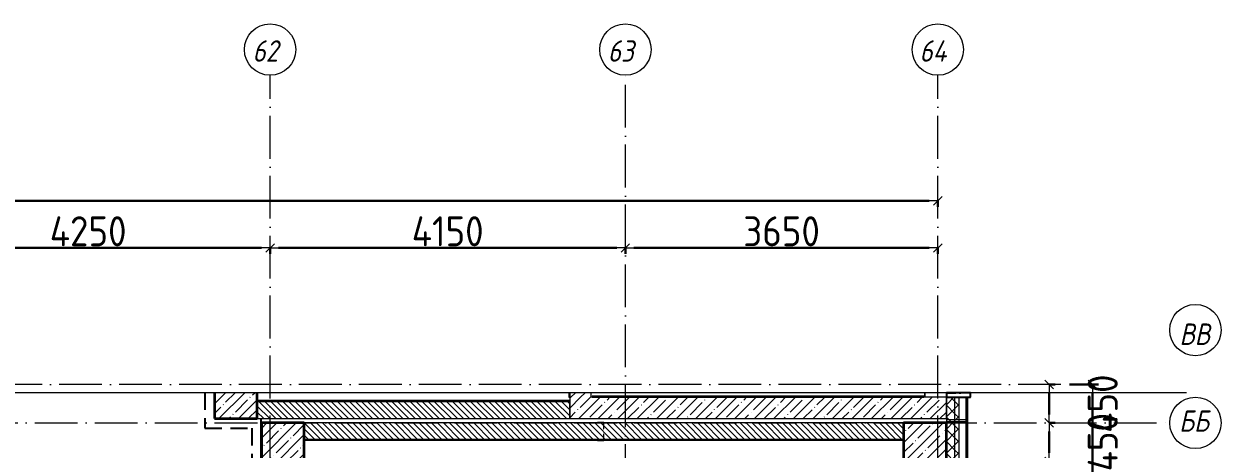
# Model space of a CAD drawing. Header units: millimetres. Extents: x -213536 to 1564669, y -45299 to 942238.
# Drawn here: x 523517 to 537500, y 473529 to 478497 of the extents above; entities that cross this region are included whole.
import ezdxf

# ---------------------------------------------------------------- set-up
doc = ezdxf.new("R2010")
doc.units = ezdxf.units.MM
for name, pattern in [('50_200_ШТРИХ_1Т_ш5_п1_п1_', [700, 500, -100, 0, -100]), ('Штрих короткий', [300, 150, -150]), ('Штриховая _2 мм - 1 мм_', [300, 200, -100])]:
    doc.linetypes.add(name, pattern=pattern)
for name, color, linetype, lineweight in [('0-1', 7, 'Continuous', 5), ('0-2', 7, 'Continuous', 9), ('2) ПГП 4м', 4, 'Continuous', 30), ('3) ЖБ 4м', 3, 'Continuous', 30), ('Импосты витража-1', 7, 'Continuous', 25), ('Несущие колонны', 7, 'Continuous', 9), ('Несущие колонны-1', 7, 'Continuous', 35), ('Обобщенные модели', 7, 'Continuous', 9), ('Общие ребра', 7, 'Continuous', 9), ('Окна', 7, 'Continuous', 9), ('Оси', 7, 'Continuous', 9), ('Оси-1', 7, 'Continuous', 20), ('Оси-2', 7, '50_200_ШТРИХ_1Т_ш5_п1_п1_', 9), ('Перемычка-1', 7, 'Штрих короткий', 9), ('Размеры', 7, 'Continuous', 15), ('Стены', 7, 'Continuous', 9), ('Стены-1', 7, 'Continuous', 13), ('Штриховка разреза-1', 7, 'Continuous', 9), ('Элементы узлов', 7, 'Continuous', 9)]:
    doc.layers.add(name, color=color, linetype=linetype, lineweight=lineweight)
doc.layers.add('СТ-1_1', color=7, linetype='Штриховая _2 мм - 1 мм_', lineweight=90, true_color=0x888888)
doc.layers.get('0-2').off()
doc.styles.add('ISOCPEUR_I_1', font='isocpeui.ttf', dxfattribs={"width": 0.85, "height": 2.5})
doc.styles.add('СПДС', font='isocpeur.ttf', dxfattribs={"width": 0.9})
doc.dimstyles.new('Размера А3', dxfattribs={"dimtxt": 200, "dimasz": 100, "dimexe": 70, "dimexo": 100, "dimgap": 20, "dimtad": 1, "dimdec": 0, "dimrnd": 10, "dimzin": 0, "dimdsep": 46, "dimtxsty": 'СПДС', "dimblk": 'ARROWHEAD_6', "dimcen": 1, "dimclrd": 256, "dimclre": 256, "dimclrt": 256, "dimazin": 0, "dimtfac": 1, "dimtdec": 0, "dimtmove": 2, "dimatfit": 3, "dimfxl": 1, "dimtolj": 1, "dimtzin": 0, "dimarcsym": 0})
pattern_1 = [(45, (0, 0), (-70.71068, 70.71068), []), (135, (0, 0), (-70.71068, -70.71068), [])]
pattern_2 = [(135, (0, 0), (-35.35534, -35.35534), [])]
pattern_3 = [(45, (0, 0), (-114.04925, 114.04925), []), (45, (114.05, 0), (-114.04925, 114.04925), [201.612, -40.322, 3.353, -36.97])]
pattern_4 = [(45, (0, 0), (-85.53659, 85.53659), []), (45, (57.02, 0), (-85.53659, 85.53659), [])]

# ---------------------------------------------------------------- blocks, each defined once
blk = doc.blocks.new('Ось сетки - Круг_Ø6_00__ISO-2_5_0_9K_-16731441-АИ2_03_План отделки стен 3-го этажа _Часть 2_')
at = {"layer": 'Оси-1'}
blk.add_circle((0, 0), 3, dxfattribs=at)
blk = doc.blocks.new('ARROWHEAD_6')
at = {"color": 0, "linetype": 'Continuous'}
for p, q in [((0, 0), (-1, 0)), ((-0.5, -0.5), (0.5, 0.5))]:
    blk.add_line(p, q, dxfattribs=at)
blk = doc.blocks.new('*D4772')
at = {"layer": 'Defpoints', "color": 0, "transparency": 16777216}
for p in [(535387, 473835), (535493, 473835), (535387, 473385)]:
    blk.add_point(p, dxfattribs=at)
at = {"layer": 'Размеры', "lineweight": -2, "transparency": 16777216}
for p, q in [((535487, 473835), (535563, 473835)), ((535493, 473485), (535493, 473735)), ((535487, 473385), (535563, 473385))]:
    blk.add_line(p, q, dxfattribs=at)
at = {"layer": 'Размеры', "lineweight": -2, "transparency": 16777216, "xscale": 100, "yscale": 100, "zscale": 100}
for p, rotation in [((535493, 473835), 90), ((535493, 473385), 270)]:
    blk.add_blockref('ARROWHEAD_6', p, dxfattribs=dict(at, rotation=rotation))
at = {"layer": 'Размеры', "transparency": 16777216, "insert": (536118, 473610), "char_height": 350, "width": 1.94, "attachment_point": 5, "rotation": 90, "style": 'СПДС'}
blk.add_mtext('\\A1;450', dxfattribs=at)
blk = doc.blocks.new('*D4773')
at = {"layer": 'Defpoints', "color": 0, "transparency": 16777216}
for p in [(535387, 474285), (535493, 474285), (535387, 473835)]:
    blk.add_point(p, dxfattribs=at)
at = {"layer": 'Размеры', "lineweight": -2, "transparency": 16777216}
for p, q in [((535487, 474285), (535563, 474285)), ((535493, 473935), (535493, 474185)), ((535487, 473835), (535563, 473835))]:
    blk.add_line(p, q, dxfattribs=at)
at = {"layer": 'Размеры', "lineweight": -2, "transparency": 16777216, "xscale": 100, "yscale": 100, "zscale": 100}
for p, rotation in [((535493, 474285), 90), ((535493, 473835), 270)]:
    blk.add_blockref('ARROWHEAD_6', p, dxfattribs=dict(at, rotation=rotation))
at = {"layer": 'Размеры', "transparency": 16777216, "insert": (536118, 474060), "char_height": 350, "width": 1.94, "attachment_point": 5, "rotation": 90, "style": 'СПДС'}
blk.add_mtext('\\A1;450', dxfattribs=at)
blk = doc.blocks.new('*D4774')
at = {"layer": 'Defpoints', "color": 0, "transparency": 16777216}
for p in [(535630, 474285), (535998, 474285), (535892, 425235)]:
    blk.add_point(p, dxfattribs=at)
at = {"layer": 'Размеры', "lineweight": -2, "transparency": 16777216}
for p, q in [((535730, 474285), (536068, 474285)), ((535998, 425335), (535998, 474185)), ((535992, 425235), (536068, 425235))]:
    blk.add_line(p, q, dxfattribs=at)
at = {"layer": 'Размеры', "lineweight": -2, "transparency": 16777216, "xscale": 100, "yscale": 100, "zscale": 100}
for p, rotation in [((535998, 474285), 90), ((535998, 425235), 270)]:
    blk.add_blockref('ARROWHEAD_6', p, dxfattribs=dict(at, rotation=rotation))
at = {"layer": 'Размеры', "transparency": 16777216, "insert": (535803, 449760), "char_height": 350, "width": 3.19, "attachment_point": 5, "rotation": 90, "style": 'СПДС'}
blk.add_mtext('\\A1;49050', dxfattribs=at)
blk = doc.blocks.new('*D4784')
at = {"layer": 'Defpoints', "color": 0, "transparency": 16777216}
for p in [(522142, 475985), (526392, 475985), (526392, 475879)]:
    blk.add_point(p, dxfattribs=at)
at = {"layer": 'Размеры', "lineweight": -2, "transparency": 16777216}
for p, q in [((522142, 475885), (522142, 475809)), ((522242, 475879), (526292, 475879)), ((526392, 475885), (526392, 475809))]:
    blk.add_line(p, q, dxfattribs=at)
at = {"layer": 'Размеры', "lineweight": -2, "transparency": 16777216, "xscale": 100, "yscale": 100, "zscale": 100, "rotation": 180}
blk.add_blockref('ARROWHEAD_6', (522142, 475879), dxfattribs=at)
at = {"layer": 'Размеры', "lineweight": -2, "transparency": 16777216, "xscale": 100, "yscale": 100, "zscale": 100}
blk.add_blockref('ARROWHEAD_6', (526392, 475879), dxfattribs=at)
at = {"layer": 'Размеры', "transparency": 16777216, "insert": (524267, 476074), "char_height": 350, "width": 2.56, "attachment_point": 5, "style": 'СПДС'}
blk.add_mtext('\\A1;4250', dxfattribs=at)
blk = doc.blocks.new('*D4785')
at = {"layer": 'Defpoints', "color": 0, "transparency": 16777216}
for p in [(526392, 475985), (530542, 475985), (530542, 475879)]:
    blk.add_point(p, dxfattribs=at)
at = {"layer": 'Размеры', "lineweight": -2, "transparency": 16777216}
for p, q in [((526392, 475885), (526392, 475809)), ((526492, 475879), (530442, 475879)), ((530542, 475885), (530542, 475809))]:
    blk.add_line(p, q, dxfattribs=at)
at = {"layer": 'Размеры', "lineweight": -2, "transparency": 16777216, "xscale": 100, "yscale": 100, "zscale": 100, "rotation": 180}
blk.add_blockref('ARROWHEAD_6', (526392, 475879), dxfattribs=at)
at = {"layer": 'Размеры', "lineweight": -2, "transparency": 16777216, "xscale": 100, "yscale": 100, "zscale": 100}
blk.add_blockref('ARROWHEAD_6', (530542, 475879), dxfattribs=at)
at = {"layer": 'Размеры', "transparency": 16777216, "insert": (528467, 476074), "char_height": 350, "width": 2.38, "attachment_point": 5, "style": 'СПДС'}
blk.add_mtext('\\A1;4150', dxfattribs=at)
blk = doc.blocks.new('*D4786')
at = {"layer": 'Defpoints', "color": 0, "transparency": 16777216}
for p in [(530542, 475985), (534192, 475985), (534192, 475879)]:
    blk.add_point(p, dxfattribs=at)
at = {"layer": 'Размеры', "lineweight": -2, "transparency": 16777216}
for p, q in [((530542, 475885), (530542, 475809)), ((530642, 475879), (534092, 475879)), ((534192, 475885), (534192, 475809))]:
    blk.add_line(p, q, dxfattribs=at)
at = {"layer": 'Размеры', "lineweight": -2, "transparency": 16777216, "xscale": 100, "yscale": 100, "zscale": 100, "rotation": 180}
blk.add_blockref('ARROWHEAD_6', (530542, 475879), dxfattribs=at)
at = {"layer": 'Размеры', "lineweight": -2, "transparency": 16777216, "xscale": 100, "yscale": 100, "zscale": 100}
blk.add_blockref('ARROWHEAD_6', (534192, 475879), dxfattribs=at)
at = {"layer": 'Размеры', "transparency": 16777216, "insert": (532367, 476074), "char_height": 350, "width": 2.49, "attachment_point": 5, "style": 'СПДС'}
blk.add_mtext('\\A1;3650', dxfattribs=at)
blk = doc.blocks.new('*D4787')
at = {"layer": 'Defpoints', "color": 0, "transparency": 16777216}
for p in [(501992, 476535), (534192, 476535), (534192, 476429)]:
    blk.add_point(p, dxfattribs=at)
at = {"layer": 'Размеры', "lineweight": -2, "transparency": 16777216}
for p, q in [((501992, 476435), (501992, 476359)), ((502092, 476429), (534092, 476429)), ((534192, 476435), (534192, 476359))]:
    blk.add_line(p, q, dxfattribs=at)
at = {"layer": 'Размеры', "lineweight": -2, "transparency": 16777216, "xscale": 100, "yscale": 100, "zscale": 100, "rotation": 180}
blk.add_blockref('ARROWHEAD_6', (501992, 476429), dxfattribs=at)
at = {"layer": 'Размеры', "lineweight": -2, "transparency": 16777216, "xscale": 100, "yscale": 100, "zscale": 100}
blk.add_blockref('ARROWHEAD_6', (534192, 476429), dxfattribs=at)
at = {"layer": 'Размеры', "transparency": 16777216, "insert": (518092, 476624), "char_height": 350, "width": 3.11, "attachment_point": 5, "style": 'СПДС'}
blk.add_mtext('\\A1;32200', dxfattribs=at)
blk = doc.blocks.new('BSC_Колонна _Прямоугольная - 500х500-V139-АИ2_03_План отделки стен 3-го этажа _Часть 2_')
at = {"layer": 'Несущие колонны'}
h = blk.add_hatch(dxfattribs=at)
h.set_pattern_fill('FP_129', color=256, style=0, pattern_type=2)
h.set_pattern_definition([(45, (-103350, -48350), (-114.04925, 114.04925), []), (45, (-103235.95, -48350), (-114.04925, 114.04925), [201.613, -40.323, 3.353, -36.97])])
h.paths.add_polyline_path([(-229, -250), (250, -250), (250, 250), (-250, 250), (-250, -250)], flags=0)
at = {"layer": 'Несущие колонны-1'}
for p, q in [((250, 250), (-250, 250)), ((-250, 250), (-250, -250)), ((250, -250), (250, 250)), ((-250, -250), (250, -250))]:
    blk.add_line(p, q, dxfattribs=at)
blk = doc.blocks.new('BSC_Колонна _Прямоугольная - 500х500-V140-АИ2_03_План отделки стен 3-го этажа _Часть 2_')
at = {"layer": 'Несущие колонны'}
h = blk.add_hatch(dxfattribs=at)
h.set_pattern_fill('FP_130', color=256, style=0, pattern_type=2)
h.set_pattern_definition([(45, (-95850, -48350), (-114.04925, 114.04925), []), (45, (-95735.95, -48350), (-114.04925, 114.04925), [201.613, -40.323, 3.353, -36.97])])
h.paths.add_polyline_path([(-250, -250), (250, -250), (250, 250), (-250, 250)], flags=0)
at = {"layer": 'Несущие колонны-1'}
for p, q in [((250, 250), (-250, 250)), ((-250, 250), (-250, -250)), ((250, -250), (250, 250)), ((-250, -250), (250, -250))]:
    blk.add_line(p, q, dxfattribs=at)
blk = doc.blocks.new('BSC_Колонна _Прямоугольная - 500х500-V148-АИ2_03_План отделки стен 3-го этажа _Часть 2_')
at = {"layer": 'Несущие колонны'}
h = blk.add_hatch(dxfattribs=at)
h.set_pattern_fill('FP_138', color=256, style=0, pattern_type=2)
h.set_pattern_definition([(45, (-95300, -48900), (-114.04925, 114.04925), []), (45, (-95185.95, -48900), (-114.04925, 114.04925), [201.613, -40.323, 3.353, -36.97])])
h.paths.add_polyline_path([(-250, -250), (250, -250), (250, 53), (-250, 53)], flags=0)
at = {"layer": 'Несущие колонны-1'}
for p, q in [((-250, 53), (-250, -250)), ((250, -250), (250, 53)), ((-250, -250), (250, -250))]:
    blk.add_line(p, q, dxfattribs=at)
blk = doc.blocks.new('Проем_Дверь_Прямоугольный - 1000х2700h_витражные проемы-25729181-АИ2_03_План отделки стен 3-го этажа _Часть 2_')
at = {"layer": 'Перемычка-1'}
for p, q in [((-447, 125), (-500, 125)), ((-447, -125), (-500, -125))]:
    blk.add_line(p, q, dxfattribs=at)
blk = doc.blocks.new('Прямоугольный импост - Импост структурный с накладкой - 150мм-V171-АИ2_03_План отделки стен 3-го этажа _Часть 2_')
at = {"layer": 'Импосты витража-1'}
for p, q in [((-25, 0), (-25, 17)), ((-25, 17), (-22, 17)), ((-22, 0), (-25, 0)), ((-25, -150), (-25, -40)), ((-25, -40), (-22, -40)), ((-22, -150), (-25, -150))]:
    blk.add_line(p, q, dxfattribs=at)
blk = doc.blocks.new('Прямоугольный импост - Откос НВФ_50х280 мм-V172-АИ2_03_План отделки стен 3-го этажа _Часть 2_')
at = {"layer": 'Импосты витража-1'}
for p, q in [((0, 130), (-50, 130)), ((-50, 130), (-50, -150)), ((0, -150), (0, 130)), ((-50, -150), (0, -150))]:
    blk.add_line(p, q, dxfattribs=at)
blk = doc.blocks.new('Фахверк_СКБ_Уголок - 200_3550-28267367-АИ2_03_План отделки стен 3-го этажа _Часть 2_')
at = {"layer": 'Обобщенные модели'}
for p, q in [((200, 156), (125, 156)), ((125, 156), (125, 81)), ((131, 81), (131, 150)), ((131, 150), (200, 150)), ((200, 150), (200, 156)), ((125, 81), (131, 81)), ((131, 19), (125, 19)), ((125, 19), (125, -56)), ((131, -50), (131, 19)), ((125, -56), (200, -56)), ((200, -50), (131, -50)), ((200, -56), (200, -50))]:
    blk.add_line(p, q, dxfattribs=at)
blk = doc.blocks.new('Отлив_СКБ - Отлив витража_120_НВФ-V268-АИ2_03_План отделки стен 3-го этажа _Часть 2_')
at = {"layer": 'Окна'}
for p, q in [((0, -120), (0, -113)), ((0, -120), (53, -120)), ((53, -2), (50, -2))]:
    blk.add_line(p, q, dxfattribs=at)
blk = doc.blocks.new('Стены 13 - Стены 4-31812941-АИ2_03_План отделки стен 3-го этажа _Часть 2_')
at = {"layer": 'Стены-1'}
for p, q in [((-1844, 41030), (-1844, 41010)), ((-1594, 41030), (-1844, 41030)), ((-1844, 41010), (-1594, 41010)), ((-1594, 41010), (-1594, 41030))]:
    blk.add_line(p, q, dxfattribs=at)
blk = doc.blocks.new('0125-Р-ОО-Ш2-АР-о_23_10_2024_rvt-1-АИ2_03_План отделки стен 3-го этажа _Часть 2_')
at = {"layer": 'Штриховка разреза-1'}
h = blk.add_hatch(dxfattribs=at)
h.set_pattern_fill('FP_2', color=256, style=0, pattern_type=2)
h.set_pattern_definition(pattern_3)
h.paths.add_polyline_path([(99450, 48900), (99450, 48953), (99200, 48953), (99200, 48900)], flags=0)
h = blk.add_hatch(dxfattribs=at)
h.set_pattern_fill('FP_1', color=256, style=0, pattern_type=2)
h.set_pattern_definition(pattern_2)
h.paths.add_polyline_path([(99200, 48650), (99200, 48850), (95550, 48850), (95550, 48650), (98461, 48650)], flags=0)
h = blk.add_hatch(dxfattribs=at)
h.set_pattern_fill('FP_2', color=256, style=0, pattern_type=2)
h.set_pattern_definition(pattern_3)
h.paths.add_polyline_path([(103600, 48650), (103600, 48900), (99200, 48900), (99200, 48650), (103121, 48650)], flags=0)
h = blk.add_hatch(dxfattribs=at)
h.set_pattern_fill('FP_81', color=256, style=0, pattern_type=2)
h.set_pattern_definition(pattern_1)
h.paths.add_polyline_path([(103700, 48615), (103700, 48900), (103600, 48900), (103600, 48615)], flags=0)
h = blk.add_hatch(dxfattribs=at)
h.set_pattern_fill('FP_81', color=256, style=0, pattern_type=2)
h.set_pattern_definition(pattern_1)
h.paths.add_polyline_path([(103750, 48615), (103750, 48900), (103700, 48900), (103700, 48615)], flags=0)
h = blk.add_hatch(dxfattribs=at)
h.set_pattern_fill('FP_80', color=256, style=0, pattern_type=2)
h.set_pattern_definition(pattern_4)
h.paths.add_polyline_path([(103850, 48635), (103850, 48900), (103830, 48900), (103830, 48635)], flags=0)
h = blk.add_hatch(dxfattribs=at)
h.set_pattern_fill('FP_1', color=256, style=0, pattern_type=2)
h.set_pattern_definition(pattern_2)
h.paths.add_polyline_path([(103100, 48400), (103100, 48600), (99600, 48600), (99600, 48531), (99594, 48531), (99594, 48600), (96100, 48600), (96100, 48400), (99594, 48400), (99594, 48469), (99600, 48469), (99600, 48400), (102189, 48400)], flags=0)
h = blk.add_hatch(dxfattribs=at)
h.set_pattern_fill('FP_81', color=256, style=0, pattern_type=2)
h.set_pattern_definition(pattern_1)
h.paths.add_polyline_path([(103700, -200), (103700, 750), (103606, 750), (103606, 675), (103600, 675), (103600, -200)], flags=0)
h.paths.add_polyline_path([(103700, 2550), (103700, 3750), (103606, 3750), (103606, 3675), (103600, 3675), (103600, 2625), (103606, 2625), (103606, 2550)], flags=0)
h.paths.add_polyline_path([(103700, 5550), (103700, 6750), (103606, 6750), (103606, 6675), (103600, 6675), (103600, 5625), (103606, 5625), (103606, 5550)], flags=0)
h.paths.add_polyline_path([(103700, 8550), (103700, 9750), (103606, 9750), (103606, 9675), (103600, 9675), (103600, 8625), (103606, 8625), (103606, 8550)], flags=0)
h.paths.add_polyline_path([(103700, 11550), (103700, 12750), (103606, 12750), (103606, 12675), (103600, 12675), (103600, 11625), (103606, 11625), (103606, 11550)], flags=0)
h.paths.add_polyline_path([(103606, 17550), (103700, 17550), (103700, 18750), (103606, 18750), (103606, 18675), (103600, 18675), (103600, 17625), (103606, 17625), (103606, 17556)], flags=0)
h.paths.add_polyline_path([(103700, 20550), (103700, 21750), (103606, 21750), (103606, 21675), (103600, 21675), (103600, 20625), (103606, 20625), (103606, 20550)], flags=0)
h.paths.add_polyline_path([(103700, 23550), (103700, 24750), (103606, 24750), (103606, 24675), (103600, 24675), (103600, 23625), (103606, 23625), (103606, 23550)], flags=0)
h.paths.add_polyline_path([(103606, 26550), (103700, 26550), (103700, 27750), (103606, 27750), (103606, 27675), (103600, 27675), (103600, 26625), (103606, 26625), (103606, 26556)], flags=0)
h.paths.add_polyline_path([(103606, 29550), (103700, 29550), (103700, 30750), (103606, 30750), (103606, 30675), (103600, 30675), (103600, 29625), (103606, 29625), (103606, 29556)], flags=0)
h.paths.add_polyline_path([(103700, 35550), (103700, 36750), (103606, 36750), (103606, 36675), (103600, 36675), (103600, 35625), (103606, 35625), (103606, 35550)], flags=0)
h.paths.add_polyline_path([(103606, 38550), (103700, 38550), (103700, 39750), (103606, 39750), (103606, 39675), (103600, 39675), (103600, 38625), (103606, 38625), (103606, 38556)], flags=0)
h.paths.add_polyline_path([(103606, 41550), (103700, 41550), (103700, 42750), (103606, 42750), (103606, 42675), (103600, 42675), (103600, 41625), (103606, 41625), (103606, 41556)], flags=0)
h.paths.add_polyline_path([(103700, 47550), (103700, 48615), (103600, 48615), (103600, 47625), (103606, 47625), (103606, 47550)], flags=0)
h = blk.add_hatch(dxfattribs=at)
h.set_pattern_fill('FP_81', color=256, style=0, pattern_type=2)
h.set_pattern_definition(pattern_1)
h.paths.add_polyline_path([(103700, -250), (103750, -250), (103750, 750), (103700, 750), (103700, -200)], flags=0)
h.paths.add_polyline_path([(103750, 2550), (103750, 3750), (103700, 3750), (103700, 2550)], flags=0)
h.paths.add_polyline_path([(103700, 5550), (103750, 5550), (103750, 6750), (103700, 6750), (103700, 6025)], flags=0)
h.paths.add_polyline_path([(103700, 8550), (103750, 8550), (103750, 9750), (103700, 9750), (103700, 8797)], flags=0)
h.paths.add_polyline_path([(103750, 11550), (103750, 12750), (103700, 12750), (103700, 11550)], flags=0)
h.paths.add_polyline_path([(103700, 17550), (103750, 17550), (103750, 18750), (103700, 18750), (103700, 18038)], flags=0)
h.paths.add_polyline_path([(103700, 20550), (103750, 20550), (103750, 21750), (103700, 21750), (103700, 20810)], flags=0)
h.paths.add_polyline_path([(103700, 23550), (103750, 23550), (103750, 24750), (103700, 24750), (103700, 23582)], flags=0)
h.paths.add_polyline_path([(103750, 26550), (103750, 27750), (103700, 27750), (103700, 26550)], flags=0)
h.paths.add_polyline_path([(103750, 29550), (103750, 30750), (103700, 30750), (103700, 29550)], flags=0)
h.paths.add_polyline_path([(103700, 35550), (103750, 35550), (103750, 36750), (103700, 36750), (103700, 35595)], flags=0)
h.paths.add_polyline_path([(103700, 38550), (103750, 38550), (103750, 39750), (103700, 39750), (103700, 39291)], flags=0)
h.paths.add_polyline_path([(103750, 41550), (103750, 42750), (103700, 42750), (103700, 41550)], flags=0)
h.paths.add_polyline_path([(103750, 47550), (103750, 48615), (103700, 48615), (103700, 47550)], flags=0)
h = blk.add_hatch(dxfattribs=at)
h.set_pattern_fill('FP_80', color=256, style=0, pattern_type=2)
h.set_pattern_definition(pattern_4)
h.paths.add_polyline_path([(103830, -350), (103850, -350), (103850, 750), (103830, 750), (103830, -330)], flags=0)
h.paths.add_polyline_path([(103850, 2550), (103850, 3750), (103830, 3750), (103830, 2550)], flags=0)
h.paths.add_polyline_path([(103850, 5550), (103850, 6750), (103830, 6750), (103830, 5550)], flags=0)
h.paths.add_polyline_path([(103850, 8550), (103850, 9750), (103830, 9750), (103830, 8550)], flags=0)
h.paths.add_polyline_path([(103830, 11550), (103850, 11550), (103850, 12750), (103830, 12750), (103830, 11569)], flags=0)
h.paths.add_polyline_path([(103850, 17550), (103850, 18750), (103830, 18750), (103830, 17550)], flags=0)
h.paths.add_polyline_path([(103830, 20550), (103850, 20550), (103850, 21750), (103830, 21750), (103830, 20810)], flags=0)
h.paths.add_polyline_path([(103850, 23550), (103850, 24750), (103830, 24750), (103830, 23550)], flags=0)
h.paths.add_polyline_path([(103850, 26550), (103850, 27750), (103830, 27750), (103830, 26550)], flags=0)
h.paths.add_polyline_path([(103830, 29550), (103850, 29550), (103850, 30750), (103830, 30750), (103830, 30050)], flags=0)
h.paths.add_polyline_path([(103830, 35550), (103850, 35550), (103850, 36750), (103830, 36750), (103830, 35595)], flags=0)
h.paths.add_polyline_path([(103830, 38550), (103850, 38550), (103850, 39750), (103830, 39750), (103830, 39291)], flags=0)
h.paths.add_polyline_path([(103830, 41550), (103850, 41550), (103850, 42750), (103830, 42750), (103830, 42063)], flags=0)
h.paths.add_polyline_path([(103830, 47550), (103850, 47550), (103850, 48615), (103830, 48615), (103830, 47608)], flags=0)
at = {"layer": 'Общие ребра'}
for p, q in [((103700, 48615), (103700, 48900)), ((103750, 48615), (103750, 48900)), ((103700, 47550), (103700, 48615)), ((103750, 47550), (103750, 48615))]:
    blk.add_line(p, q, dxfattribs=at)
at = {"layer": 'Стены'}
blk.add_line((103350, 48900), (103350, 48953), dxfattribs=at)
at = {"layer": 'Стены-1'}
for p, q in [((99200, 48953), (99200, 48900)), ((99450, 48900), (99450, 48953)), ((99200, 48850), (95550, 48850)), ((99200, 48900), (99200, 48650)), ((99200, 48650), (99200, 48850)), ((103600, 48900), (99450, 48900)), ((103600, 48900), (103600, 48615)), ((103830, 48900), (103600, 48900)), ((103600, 48650), (103600, 48900)), ((103830, 48615), (103830, 48900)), ((103850, 48900), (103830, 48900)), ((103830, 48900), (103830, 48635)), ((103850, 48635), (103850, 48900)), ((95550, 48650), (99200, 48650)), ((99525, 48600), (96100, 48600)), ((99200, 48650), (103600, 48650)), ((103100, 48600), (99600, 48600)), ((103600, 48615), (103600, 48600)), ((103830, 48635), (103850, 48635)), ((103830, 47550), (103830, 48615)), ((103850, 48615), (103830, 48615)), ((103830, 48615), (103830, 47550)), ((103850, 47550), (103850, 48615)), ((96100, 48400), (99525, 48400)), ((99600, 48400), (103100, 48400))]:
    blk.add_line(p, q, dxfattribs=at)
at = {"layer": '0-2'}
for name, p in [('BSC_Колонна _Прямоугольная - 500х500-V148-АИ2_03_План отделки стен 3-го этажа _Часть 2_', (95300, 48900)), ('BSC_Колонна _Прямоугольная - 500х500-V140-АИ2_03_План отделки стен 3-го этажа _Часть 2_', (95850, 48350)), ('BSC_Колонна _Прямоугольная - 500х500-V139-АИ2_03_План отделки стен 3-го этажа _Часть 2_', (103350, 48350)), ('Стены 13 - Стены 4-31812941-АИ2_03_План отделки стен 3-го этажа _Часть 2_', (105444, 7605))]:
    blk.add_blockref(name, p, dxfattribs=at)
for name, p, rotation in [('Проем_Дверь_Прямоугольный - 1000х2700h_витражные проемы-25729181-АИ2_03_План отделки стен 3-го этажа _Часть 2_', (103475, 49400), 89.99999999999987), ('Прямоугольный импост - Откос НВФ_50х280 мм-V172-АИ2_03_План отделки стен 3-го этажа _Часть 2_', (103750, 48900), 269.9999999999974), ('Отлив_СКБ - Отлив витража_120_НВФ-V268-АИ2_03_План отделки стен 3-го этажа _Часть 2_', (103767, 48900), 90), ('Фахверк_СКБ_Уголок - 200_3550-28267367-АИ2_03_План отделки стен 3-го этажа _Часть 2_', (99725, 48550), 180)]:
    blk.add_blockref(name, p, dxfattribs=dict(at, rotation=rotation))
at = {"layer": '0-2', "extrusion": (0, 0, -1), "rotation": 90.00000000000253}
blk.add_blockref('Прямоугольный импост - Импост структурный с накладкой - 150мм-V171-АИ2_03_План отделки стен 3-го этажа _Часть 2_', (-103750, 48975), dxfattribs=at)
blk = doc.blocks.new('DET_Линия разрыва - По умолчанию-16934269-АИ2_03_План отделки стен 3-го этажа _Часть 2_')
at = {"layer": 'Элементы узлов'}
blk.add_line((-224, 0), (-16354, 0), dxfattribs=at)
blk = doc.blocks.new('3этНиз')
at = {"layer": 'СТ-1_1', "lineweight": 25}
for p, q in [((525630, 474189), (525630, 473773)), ((525630, 473773), (526180, 473773)), ((526180, 473773), (526180, 470647))]:
    blk.add_line(p, q, dxfattribs=at)
at = {"layer": 'Стены-1'}
for p, q in [((529880, 474189), (529880, 474135)), ((529892, 474135), (529892, 474189)), ((526242, 474085), (529886, 474085)), ((529886, 474097), (526254, 474097)), ((529880, 474135), (529892, 474135)), ((529886, 474085), (529886, 474097)), ((534030, 474147), (530154, 474147)), ((530154, 474135), (534030, 474135)), ((534030, 474135), (534030, 474147)), ((526280, 473873), (526280, 472935)), ((526292, 473835), (526292, 473873))]:
    blk.add_line(p, q, dxfattribs=at)
at = {"layer": '0-1'}
blk.add_blockref('0125-Р-ОО-Ш2-АР-о_23_10_2024_rvt-1-АИ2_03_План отделки стен 3-го этажа _Часть 2_', (430692, 425235), dxfattribs=at)
at = {"layer": 'Элементы узлов', "rotation": 180}
blk.add_blockref('DET_Линия разрыва - По умолчанию-16934269-АИ2_03_План отделки стен 3-го этажа _Часть 2_', (520742, 474189), dxfattribs=at)
blk = doc.blocks.new('Ось 3 этаж')
at = {"layer": 'Оси-2'}
for p, q in [((526392.1, 423014.8), (526392.1, 477896.8)), ((530542.1, 470285.4), (530542.1, 477896.8)), ((534192.1, 423014.8), (534192.1, 477896.8)), ((535630.4, 474285.4), (507542.1, 474285.4)), ((507542.1, 473835.4), (536900.4, 473835.4))]:
    blk.add_line(p, q, dxfattribs=at)
at = {"layer": 'Оси-1', "xscale": 99.99999999999993, "yscale": 99.99999999999993, "zscale": 99.99999999999993}
for p in [(526392.1, 478196.8), (530542.1, 478196.8), (534192.1, 478196.8)]:
    blk.add_blockref('Ось сетки - Круг_Ø6_00__ISO-2_5_0_9K_-16731441-АИ2_03_План отделки стен 3-го этажа _Часть 2_', p, dxfattribs=at)
for p, rotation in [((537200.4, 474920.4), 89.99999999999982), ((537200.4, 473835.4), 269.9999999999995)]:
    blk.add_blockref('Ось сетки - Круг_Ø6_00__ISO-2_5_0_9K_-16731441-АИ2_03_План отделки стен 3-го этажа _Часть 2_', p, dxfattribs=dict(at, rotation=rotation))
at = {"layer": 'Оси', "char_height": 250, "attachment_point": 1, "style": 'ISOCPEUR_I_1'}
for s, insert, width in [('62', (526187.2, 478305.5), 404.05), ('63', (530337.2, 478305.5), 404.05), ('64', (533978.2, 478305.5), 425.696), ('ВВ', (537015.3, 474996.5), 447.342), ('ББ', (537010.2, 473982.1), 447.342)]:
    blk.add_mtext(s, dxfattribs=dict(at, insert=insert, width=width))
at = {"layer": 'Размеры'}
for base, p1, p2, picture, middle in [((534192.1, 476428.5), (501992.1, 476534.6), (534192.1, 476534.6), '*D4787', (518092.1, 476623.5)), ((526392.1, 475879.3), (522142.1, 475985.4), (526392.1, 475985.4), '*D4784', (524267.1, 476074.3)), ((530542.1, 475879.3), (526392.1, 475985.4), (530542.1, 475985.4), '*D4785', (528467.1, 476074.3)), ((534192.1, 475879.3), (530542.1, 475985.4), (534192.1, 475985.4), '*D4786', (532367.1, 476074.3))]:
    dim = blk.add_linear_dim(base=base, p1=p1, p2=p2, dimstyle='Размера А3', override={"dimtxt": 350}, dxfattribs=at)
    dim.commit()
    dim.dimension.update_dxf_attribs({"geometry": picture, "text_midpoint": middle})
for base, p1, p2, picture, middle in [((535492.9, 474285.4), (535386.8, 473835.4), (535386.8, 474285.4), '*D4773', (536117.9, 474060.4)), ((535998.3, 474285.4), (535892.2, 425235.4), (535630.4, 474285.4), '*D4774', (535803.3, 449760.4)), ((535492.9, 473835.4), (535386.8, 473385.4), (535386.8, 473835.4), '*D4772', (536117.9, 473610.4))]:
    dim = blk.add_linear_dim(base=base, p1=p1, p2=p2, angle=90, dimstyle='Размера А3', override={"dimtxt": 350}, dxfattribs=at)
    dim.commit()
    dim.dimension.update_dxf_attribs({"geometry": picture, "text_midpoint": middle})

msp = doc.modelspace()

# ---------------------------------------------------------------- linework, layer by layer
at = {"layer": '2) ПГП 4м'}
msp.add_lwpolyline([(526792.1, 473635.4), (533792.1, 473635.4)], dxfattribs=at)
at = {"layer": '3) ЖБ 4м'}
for points in [[(526492.1, 473335.4), (526792.1, 473335.4), (526792.1, 473635.4)], [(534042.1, 473335.4), (533792.1, 473335.4), (533792.1, 473635.4)]]:
    msp.add_lwpolyline(points, dxfattribs=at)

# ---------------------------------------------------------------- block references
at = {"color": 5, "lineweight": 30}
msp.add_blockref('Ось 3 этаж', (0, 0), dxfattribs=at)
at = {"layer": '3) ЖБ 4м'}
msp.add_blockref('3этНиз', (0, 0), dxfattribs=at)

doc.saveas('drawing.dxf')
